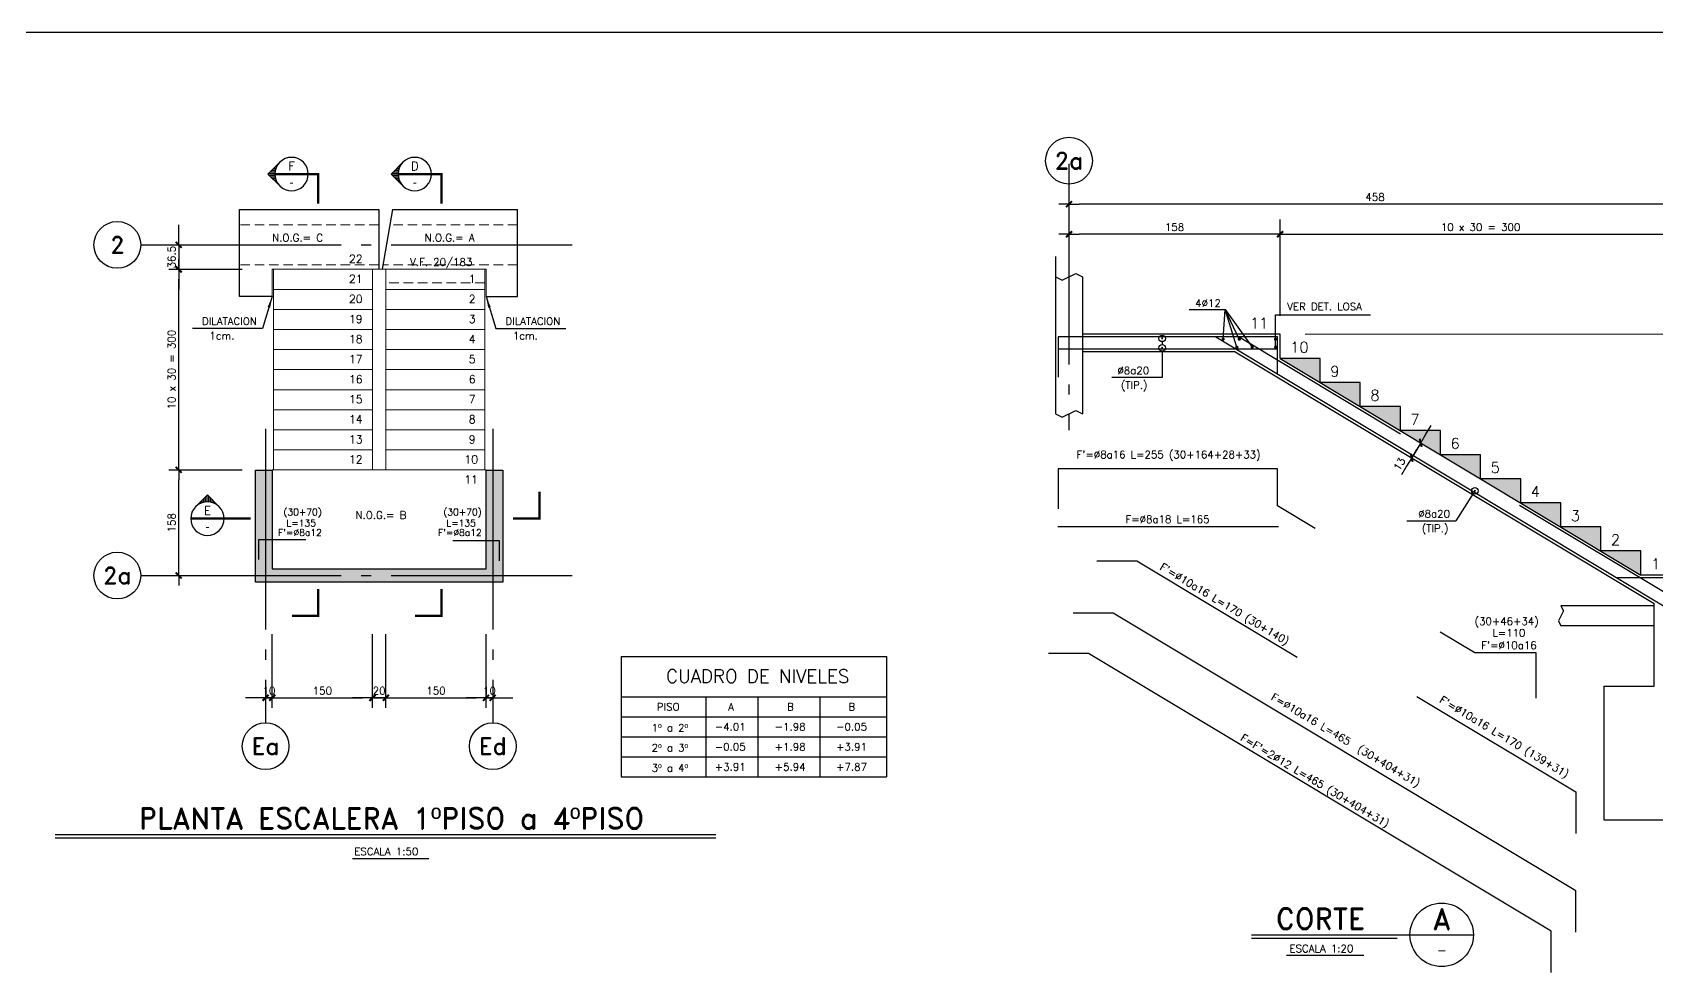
# Model space of a CAD drawing. Extents: x -58 to 5689, y 66 to 4123.
# Drawn here: x 1208 to 3639, y 2717 to 4123 of the extents above; entities that cross this region are included whole.
import ezdxf
from ezdxf.enums import TextEntityAlignment as Align

# ---------------------------------------------------------------- set-up
doc = ezdxf.new("R2010")
doc.units = 0
doc.header["$LTSCALE"] = 30
doc.header["$MEASUREMENT"] = 0
doc.linetypes.add('EJES', pattern=[12.5, 10, -1, 0.5, -1])
doc.linetypes.add('RLA-PROYECCION', pattern=[0.71438, 0.47625, -0.23813])
doc.layers.get('0').update_dxf_attribs({"linetype": 'CONTINUOUS'})
for name, color, linetype in [('CONTORNOS', 3, 'CONTINUOUS'), ('RLA-BORDE DE LOSAS', 3, 'CONTINUOUS'), ('RLA-CORTES', 5, 'CONTINUOUS'), ('RLA-COTAS', 2, 'CONTINUOUS'), ('RLA-COTAS2', 1, 'CONTINUOUS'), ('RLA-EJES', 1, 'EJES'), ('RLA-FE', 7, 'CONTINUOUS'), ('RLA-FORMATO', 7, 'CONTINUOUS'), ('RLA-GRADAS', 3, 'CONTINUOUS'), ('RLA-NIVELES', 3, 'CONTINUOUS'), ('RLA-TEXTOS-SM', 3, 'CONTINUOUS'), ('RLA-TEXTOS1', 9, 'CONTINUOUS'), ('RLA-TEXTOS2', 6, 'CONTINUOUS'), ('TEXTOS-SM', 3, 'CONTINUOUS')]:
    doc.layers.add(name, color=color, linetype=linetype)
for name, color, linetype, lineweight in [('RLA-LOSA', 3, 'CONTINUOUS', 9), ('RLA-PROYECCION', 2, 'RLA-PROYECCION', 9), ('RLE-MURO', 5, 'CONTINUOUS', 25), ('RLE-SOLID', 252, 'CONTINUOUS', 15)]:
    doc.layers.add(name, color=color, linetype=linetype, lineweight=lineweight)
doc.styles.add('ROMAND', font='romand', dxfattribs={"height": 31.5})
doc.styles.add('ROMANS', font='romans.shx', dxfattribs={"height": 11.25})
doc.styles.add('ROMANS0', font='romans.shx')
doc.styles.add('SIETE50', font='ROMAND.SHX', dxfattribs={"height": 31.5})
doc.linetypes.add('ZIGZAG', pattern='A,0.0001,-0.2,[131,ltypeshp.shx,S=0.2,R=0,X=-0.2,Y=0],-0.4,[131,ltypeshp.shx,S=0.2,R=180,X=0.2,Y=0],-0.2', length=0.8001)
doc.dimstyles.new('ING25', dxfattribs={"dimscale": 50, "dimtxt": 0.27, "dimasz": 0.3, "dimexe": 0, "dimexo": 0, "dimgap": 0.1, "dimtad": 1, "dimdec": 1, "dimlfac": 0.5, "dimzin": 12, "dimdsep": 46, "dimtxsty": 'ROMANS', "dimblk": 'TICK1', "dimcen": 0.09, "dimclrd": 2, "dimclre": 1, "dimclrt": 3, "dimadec": 0, "dimazin": 0, "dimtfac": 1, "dimtdec": 1, "dimtix": 1, "dimtmove": 2, "dimatfit": 3, "dimldrblk": 'TICK1', "dimfxl": 0, "dimfxlon": 1, "dimtolj": 1, "dimtzin": 0, "dimarcsym": 0})
doc.dimstyles.new('ING50', dxfattribs={"dimscale": 50, "dimtxt": 0.27, "dimasz": 0.3, "dimexe": 0, "dimexo": 0, "dimgap": 0.1, "dimtad": 1, "dimdec": 1, "dimzin": 12, "dimdsep": 46, "dimtxsty": 'ROMANS', "dimblk": 'TICK1', "dimblk1": 'TICK1', "dimblk2": 'TICK1', "dimcen": 0.09, "dimclrd": 2, "dimclre": 1, "dimclrt": 3, "dimadec": 0, "dimazin": 0, "dimtfac": 1, "dimtdec": 0, "dimtix": 1, "dimtmove": 2, "dimatfit": 3, "dimldrblk": 'TICK1', "dimfxl": 0, "dimfxlon": 1, "dimtolj": 1, "dimtzin": 0, "dimarcsym": 0})

# ---------------------------------------------------------------- blocks, each defined once
blk = doc.blocks.new('T-CORTE')
at = {"color": 6}
for p, q in [((-169.7, -4.9), (162.3, -4.9)), ((-169.7, -9.9), (48.3, -9.9))]:
    blk.add_line(p, q, dxfattribs=at)
at = {"color": 3}
blk.add_line((-117.3, -35.3), (-1.8, -35.3), dxfattribs=at)
blk.add_circle((114.8, -4.9), 47.5, dxfattribs=at)
at = {"color": 6, "style": 'SIETE50'}
blk.add_text('CORTE', height=31.5, dxfattribs=at).set_placement((-133.4, 3.7))
blk.add_attdef('A', text='', height=31.5, dxfattribs=at).set_placement((114.9, 18.7), align=Align.MIDDLE_CENTER)
at = {"color": 3, "style": 'ROMANS'}
blk.add_attdef('ESCALA', (-113, -31.1), '', height=11.2, dxfattribs=at)
blk.add_attdef('-', text='', height=13, dxfattribs=at).set_placement((115, -27.7), align=Align.MIDDLE)
blk = doc.blocks.new('TICK1')
at = {"color": 2}
for points in [[(0, 0), (-1, 0)], [(0, 0), (1, 0)]]:
    blk.add_lwpolyline(points, dxfattribs=at)
at = {"color": 2, "const_width": 0.2}
blk.add_lwpolyline([(-0.3, -0.3), (0.3, 0.3)], dxfattribs=at)
blk = doc.blocks.new('*D27')
at = {"layer": 'RLA-CORTES', "color": 2, "lineweight": -2, "transparency": 16777216}
blk.add_line((3090.4, 3821.4), (3660.4, 3821.4), dxfattribs=at)
at = {"layer": 'RLA-CORTES', "color": 2, "lineweight": -2, "transparency": 16777216, "xscale": 15, "yscale": 15, "zscale": 15, "rotation": 180}
blk.add_blockref('TICK1', (3075.4, 3821.4), dxfattribs=at)
at = {"layer": 'RLA-CORTES', "color": 2, "lineweight": -2, "transparency": 16777216, "xscale": 15, "yscale": 15, "zscale": 15}
blk.add_blockref('TICK1', (3675.4, 3821.4), dxfattribs=at)
at = {"layer": 'RLA-CORTES', "color": 3, "transparency": 16777216, "insert": (3375.4, 3832), "char_height": 11.25, "attachment_point": 5, "style": 'ROMANS'}
blk.add_mtext('\\A1;10 x 30 = 300', dxfattribs=at)
blk = doc.blocks.new('*D28')
at = {"layer": 'RLA-CORTES', "color": 2, "lineweight": -2, "transparency": 16777216}
blk.add_line((3060.4, 3821.4), (2774.4, 3821.4), dxfattribs=at)
at = {"layer": 'RLA-CORTES', "color": 2, "lineweight": -2, "transparency": 16777216, "xscale": 15, "yscale": 15, "zscale": 15, "rotation": 180}
blk.add_blockref('TICK1', (2759.4, 3821.4), dxfattribs=at)
at = {"layer": 'RLA-CORTES', "color": 2, "lineweight": -2, "transparency": 16777216, "xscale": 15, "yscale": 15, "zscale": 15}
blk.add_blockref('TICK1', (3075.4, 3821.4), dxfattribs=at)
at = {"layer": 'RLA-CORTES', "color": 3, "transparency": 16777216, "insert": (2917.4, 3832), "char_height": 11.25, "attachment_point": 5, "style": 'ROMANS'}
blk.add_mtext('\\A1;158', dxfattribs=at)
blk = doc.blocks.new('*D29')
at = {"layer": 'RLA-CORTES', "color": 2, "lineweight": -2, "transparency": 16777216}
blk.add_line((3660.4, 3866.4), (2774.4, 3866.4), dxfattribs=at)
at = {"layer": 'RLA-CORTES', "color": 2, "lineweight": -2, "transparency": 16777216, "xscale": 15, "yscale": 15, "zscale": 15, "rotation": 180}
blk.add_blockref('TICK1', (2759.4, 3866.4), dxfattribs=at)
at = {"layer": 'RLA-CORTES', "color": 2, "lineweight": -2, "transparency": 16777216, "xscale": 15, "yscale": 15, "zscale": 15}
blk.add_blockref('TICK1', (3675.4, 3866.4), dxfattribs=at)
at = {"layer": 'RLA-CORTES', "color": 3, "transparency": 16777216, "insert": (3217.4, 3877), "char_height": 11.25, "attachment_point": 5, "style": 'ROMANS'}
blk.add_mtext('\\A1;458', dxfattribs=at)
blk = doc.blocks.new('EJE-1')
at = {"color": 3, "linetype": 'Continuous'}
blk.add_circle((0, 0), 35, dxfattribs=at)
at = {"color": 5, "linetype": 'Continuous', "style": 'ROMAND'}
blk.add_attdef('0', text='', height=25, dxfattribs=at).set_placement((0.2, 0), align=Align.MIDDLE)
blk = doc.blocks.new('*D39')
at = {"layer": 'RLA-CORTES', "color": 2, "lineweight": -2, "transparency": 16777216}
for p, q in [((3293.4, 3522.4), (3301.2, 3535.3)), ((3285.7, 3509.6), (3272.3, 3487.3)), ((3264.6, 3474.4), (3256.9, 3461.5))]:
    blk.add_line(p, q, dxfattribs=at)
at = {"layer": 'RLA-CORTES', "color": 2, "lineweight": -2, "transparency": 16777216, "xscale": 15, "yscale": 15, "zscale": 15}
for p, rotation in [((3285.7, 3509.6), 239.0362434680275), ((3272.3, 3487.3), 59.03624346802755)]:
    blk.add_blockref('TICK1', p, dxfattribs=dict(at, rotation=rotation))
at = {"layer": 'RLA-CORTES', "color": 3, "transparency": 16777216, "insert": (3253.9, 3477.7), "char_height": 11.25, "attachment_point": 5, "rotation": 59.0362, "style": 'ROMANS'}
blk.add_mtext('\\A1;13', dxfattribs=at)
blk = doc.blocks.new('*D44')
at = {"layer": 'RLA-COTAS', "color": 2, "lineweight": -2, "transparency": 16777216}
blk.add_line((1427, 3484), (1427, 3754), dxfattribs=at)
at = {"layer": 'RLA-COTAS', "color": 2, "lineweight": -2, "transparency": 16777216, "xscale": 15, "yscale": 15, "zscale": 15}
for p, rotation in [((1427, 3769), 90), ((1427, 3469), 270)]:
    blk.add_blockref('TICK1', p, dxfattribs=dict(at, rotation=rotation))
at = {"layer": 'RLA-COTAS', "color": 3, "transparency": 16777216, "insert": (1416.4, 3619), "char_height": 11.25, "attachment_point": 5, "rotation": 90, "style": 'ROMANS'}
blk.add_mtext('\\A1;10 x 30 = 300', dxfattribs=at)
blk = doc.blocks.new('*D45')
at = {"layer": 'RLA-COTAS', "color": 2, "lineweight": -2, "transparency": 16777216}
blk.add_line((1427, 3326), (1427, 3454), dxfattribs=at)
at = {"layer": 'RLA-COTAS', "color": 2, "lineweight": -2, "transparency": 16777216, "xscale": 15, "yscale": 15, "zscale": 15}
for p, rotation in [((1427, 3469), 90), ((1427, 3311), 270)]:
    blk.add_blockref('TICK1', p, dxfattribs=dict(at, rotation=rotation))
at = {"layer": 'RLA-COTAS', "color": 3, "transparency": 16777216, "insert": (1416.4, 3390), "char_height": 11.25, "attachment_point": 5, "rotation": 90, "style": 'ROMANS'}
blk.add_mtext('\\A1;158', dxfattribs=at)
blk = doc.blocks.new('*D46')
at = {"layer": 'RLA-COTAS', "color": 2, "lineweight": -2, "transparency": 16777216}
for p, q in [((1542, 3128.2), (1527, 3128.2)), ((1567, 3128.2), (1557, 3128.2)), ((1582, 3128.2), (1597, 3128.2))]:
    blk.add_line(p, q, dxfattribs=at)
at = {"layer": 'RLA-COTAS', "color": 2, "lineweight": -2, "transparency": 16777216, "xscale": 15, "yscale": 15, "zscale": 15}
blk.add_blockref('TICK1', (1557, 3128.2), dxfattribs=at)
at = {"layer": 'RLA-COTAS', "color": 2, "lineweight": -2, "transparency": 16777216, "xscale": 15, "yscale": 15, "zscale": 15, "rotation": 180}
blk.add_blockref('TICK1', (1567, 3128.2), dxfattribs=at)
at = {"layer": 'RLA-COTAS', "color": 3, "transparency": 16777216, "insert": (1562, 3138.8), "char_height": 11.25, "attachment_point": 5, "style": 'ROMANS'}
blk.add_mtext('\\A1;10', dxfattribs=at)
blk = doc.blocks.new('*D47')
at = {"layer": 'RLA-COTAS', "color": 2, "lineweight": -2, "transparency": 16777216}
blk.add_line((1582, 3128.2), (1702, 3128.2), dxfattribs=at)
at = {"layer": 'RLA-COTAS', "color": 2, "lineweight": -2, "transparency": 16777216, "xscale": 15, "yscale": 15, "zscale": 15, "rotation": 180}
blk.add_blockref('TICK1', (1567, 3128.2), dxfattribs=at)
at = {"layer": 'RLA-COTAS', "color": 2, "lineweight": -2, "transparency": 16777216, "xscale": 15, "yscale": 15, "zscale": 15}
blk.add_blockref('TICK1', (1717, 3128.2), dxfattribs=at)
at = {"layer": 'RLA-COTAS', "color": 3, "transparency": 16777216, "insert": (1642, 3138.8), "char_height": 11.25, "attachment_point": 5, "style": 'ROMANS'}
blk.add_mtext('\\A1;150', dxfattribs=at)
blk = doc.blocks.new('*D48')
at = {"layer": 'RLA-COTAS', "color": 2, "lineweight": -2, "transparency": 16777216}
for p, q in [((1702, 3128.2), (1687, 3128.2)), ((1737, 3128.2), (1717, 3128.2)), ((1752, 3128.2), (1767, 3128.2))]:
    blk.add_line(p, q, dxfattribs=at)
at = {"layer": 'RLA-COTAS', "color": 2, "lineweight": -2, "transparency": 16777216, "xscale": 15, "yscale": 15, "zscale": 15}
blk.add_blockref('TICK1', (1717, 3128.2), dxfattribs=at)
at = {"layer": 'RLA-COTAS', "color": 2, "lineweight": -2, "transparency": 16777216, "xscale": 15, "yscale": 15, "zscale": 15, "rotation": 180}
blk.add_blockref('TICK1', (1737, 3128.2), dxfattribs=at)
at = {"layer": 'RLA-COTAS', "color": 3, "transparency": 16777216, "insert": (1727, 3138.8), "char_height": 11.25, "attachment_point": 5, "style": 'ROMANS'}
blk.add_mtext('\\A1;20', dxfattribs=at)
blk = doc.blocks.new('*D49')
at = {"layer": 'RLA-COTAS', "color": 2, "lineweight": -2, "transparency": 16777216}
blk.add_line((1752, 3128.2), (1872, 3128.2), dxfattribs=at)
at = {"layer": 'RLA-COTAS', "color": 2, "lineweight": -2, "transparency": 16777216, "xscale": 15, "yscale": 15, "zscale": 15, "rotation": 180}
blk.add_blockref('TICK1', (1737, 3128.2), dxfattribs=at)
at = {"layer": 'RLA-COTAS', "color": 2, "lineweight": -2, "transparency": 16777216, "xscale": 15, "yscale": 15, "zscale": 15}
blk.add_blockref('TICK1', (1887, 3128.2), dxfattribs=at)
at = {"layer": 'RLA-COTAS', "color": 3, "transparency": 16777216, "insert": (1812, 3138.8), "char_height": 11.25, "attachment_point": 5, "style": 'ROMANS'}
blk.add_mtext('\\A1;150', dxfattribs=at)
blk = doc.blocks.new('*D50')
at = {"layer": 'RLA-COTAS', "color": 2, "lineweight": -2, "transparency": 16777216}
for p, q in [((1872, 3128.2), (1857, 3128.2)), ((1897, 3128.2), (1887, 3128.2)), ((1912, 3128.2), (1927, 3128.2))]:
    blk.add_line(p, q, dxfattribs=at)
at = {"layer": 'RLA-COTAS', "color": 2, "lineweight": -2, "transparency": 16777216, "xscale": 15, "yscale": 15, "zscale": 15}
blk.add_blockref('TICK1', (1887, 3128.2), dxfattribs=at)
at = {"layer": 'RLA-COTAS', "color": 2, "lineweight": -2, "transparency": 16777216, "xscale": 15, "yscale": 15, "zscale": 15, "rotation": 180}
blk.add_blockref('TICK1', (1897, 3128.2), dxfattribs=at)
at = {"layer": 'RLA-COTAS', "color": 3, "transparency": 16777216, "insert": (1892, 3138.8), "char_height": 11.25, "attachment_point": 5, "style": 'ROMANS'}
blk.add_mtext('\\A1;10', dxfattribs=at)
blk = doc.blocks.new('*D51')
at = {"layer": 'RLA-COTAS', "color": 2, "lineweight": -2, "transparency": 16777216}
for p, q in [((1427, 3820.5), (1427, 3835.5)), ((1427, 3805.5), (1427, 3769)), ((1427, 3754), (1427, 3739))]:
    blk.add_line(p, q, dxfattribs=at)
at = {"layer": 'RLA-COTAS', "color": 2, "lineweight": -2, "transparency": 16777216, "xscale": 15, "yscale": 15, "zscale": 15}
for p, rotation in [((1427, 3805.5), 270), ((1427, 3769), 90)]:
    blk.add_blockref('TICK1', p, dxfattribs=dict(at, rotation=rotation))
at = {"layer": 'RLA-COTAS', "color": 3, "transparency": 16777216, "insert": (1416.4, 3787.2), "char_height": 11.25, "attachment_point": 5, "rotation": 90, "style": 'ROMANS'}
blk.add_mtext('\\A1;36.5', dxfattribs=at)
blk = doc.blocks.new('*X13')
at = {"color": 0}
for p, q in [((2610.1, 1260), (2610.4, 1260)), ((2611.9, 1257.5), (2612.9, 1257.5)), ((2613.2, 1255), (2615.4, 1255)), ((2614.2, 1252.5), (2617.9, 1252.5)), ((2614.9, 1250), (2620.4, 1250)), ((2615.1, 1240), (2621.4, 1240)), ((2615.3, 1247.5), (2622.9, 1247.5)), ((2615.4, 1242.5), (2623.9, 1242.5)), ((2615.5, 1245), (2625.4, 1245)), ((2608.8, 1227.5), (2608.9, 1227.5)), ((2610.9, 1230), (2611.4, 1230)), ((2612.4, 1232.5), (2613.9, 1232.5)), ((2613.6, 1235), (2616.4, 1235)), ((2614.5, 1237.5), (2618.9, 1237.5))]:
    blk.add_line(p, q, dxfattribs=at)
blk = doc.blocks.new('corte2')
at = {"color": 2, "linetype": 'Continuous'}
for p, q in [((-57.7, 17.7), (-75.4, 0)), ((-75.4, 0), (-57.7, -17.7))]:
    blk.add_line(p, q, dxfattribs=at)
at = {"color": 2, "linetype": 'Continuous', "const_width": 3.5}
blk.add_lwpolyline([(-65, 0), (0, 0), (0, -44.5)], dxfattribs=at)
at = {"color": 1, "linetype": 'Continuous'}
blk.add_arc((-40, 0), 25, 225, 135, dxfattribs=at)
at = {"color": 2, "linetype": 'Continuous'}
blk.add_arc((-40, 0), 25, 135, 225, dxfattribs=at)
at = {"color": 2, "linetype": 'Continuous', "xscale": -1}
blk.add_blockref('*X13', (2550.5, -1244.5), dxfattribs=at)
at = {"color": 3, "linetype": 'Continuous', "style": 'ROMAND'}
blk.add_attdef('A', text='', height=13, dxfattribs=at).set_placement((-40, 12), align=Align.MIDDLE)
at = {"color": 3, "linetype": 'Continuous'}
blk.add_attdef('-', text='', height=13, dxfattribs=at).set_placement((-40, -12), align=Align.MIDDLE)
blk = doc.blocks.new('CORTE9')
at = {"color": 2, "const_width": 3.51}
blk.add_lwpolyline([(0, 39.5), (0, 0), (40.5, 0)], dxfattribs=at)
blk = doc.blocks.new('*X15')
at = {"color": 0}
for p, q in [((2587.5, 1330.3), (2587.5, 1337.9)), ((2590, 1330.5), (2590, 1340.4)), ((2592.5, 1330.4), (2592.5, 1338.9)), ((2575, 1325.1), (2575, 1325.4)), ((2577.5, 1326.9), (2577.5, 1327.9)), ((2580, 1328.2), (2580, 1330.4)), ((2582.5, 1329.2), (2582.5, 1332.9)), ((2585, 1329.9), (2585, 1335.4)), ((2595, 1330.1), (2595, 1336.4)), ((2597.5, 1329.5), (2597.5, 1333.9)), ((2600, 1328.6), (2600, 1331.4)), ((2602.5, 1327.4), (2602.5, 1328.9)), ((2605, 1325.9), (2605, 1326.4)), ((2607.5, 1323.8), (2607.5, 1323.9))]:
    blk.add_line(p, q, dxfattribs=at)
blk = doc.blocks.new('corte3')
at = {"color": 2, "linetype": 'Continuous'}
for p, q in [((-17.7, 17.7), (0, 35.4)), ((0, 35.4), (17.7, 17.7))]:
    blk.add_line(p, q, dxfattribs=at)
at = {"color": 2, "linetype": 'Continuous', "const_width": 3.5}
blk.add_lwpolyline([(-25, 0), (64.6, 0)], dxfattribs=at)
at = {"color": 2, "linetype": 'Continuous'}
blk.add_arc((0, 0), 25, 45, 135, dxfattribs=at)
at = {"color": 1, "linetype": 'Continuous'}
blk.add_arc((0, 0), 25, 135, 45, dxfattribs=at)
at = {"color": 2, "linetype": 'Continuous'}
blk.add_blockref('*X15', (-2590.5, -1305.5), dxfattribs=at)
at = {"color": 3, "linetype": 'Continuous', "style": 'ROMAND'}
blk.add_attdef('A', text='', height=13, dxfattribs=at).set_placement((0, 12), align=Align.MIDDLE)
at = {"color": 3, "linetype": 'Continuous'}
blk.add_attdef('-', text='', height=13, dxfattribs=at).set_placement((0, -12), align=Align.MIDDLE)

msp = doc.modelspace()

# ---------------------------------------------------------------- hatches: boundary and pattern name
at = {"layer": 'RLA-GRADAS'}
h = msp.add_hatch(dxfattribs=at)
h.set_pattern_fill('AR-CONC', color=1, scale=2, style=0)
h.set_pattern_definition([(50, (-6001.095, 686.558), (14.345204, -1.255043), [1.5, -16.5]), (355, (-6001.095, 686.558), (-2.775027, 15.043843), [1.2, -13.2]), (100.45144, (-5999.9, 686.453), (11.570177, 13.7888), [1.274804, -14.022842]), (46.1842, (-6001.095, 690.558), (21.344827, -3.310386), [2.25, -24.75]), (96.63564, (-5999.316, 690.282), (18.69324, 19.48237), [1.912207, -21.034275]), (351.18416, (-6001.095, 690.558), (18.69324, 19.48237), [1.8, -19.8]), (21, (-5999.095, 689.558), (11.938141, -8.052378), [1.5, -16.5]), (326, (-5999.095, 689.558), (4.866307, 14.503), [1.2, -13.2]), (71.45144, (-5998.1, 688.887), (16.804448, 6.450623), [1.274804, -14.022842]), (37.5, (-6001.095, 686.558), (0.243197, 6.657877), [0, -13.04, 0, -13.4, 0, -13.25]), (7.5, (-6001.095, 686.558), (5.261391, 7.888234), [0, -7.64, 0, -12.74, 0, -5.05]), (327.5, (-6005.555, 686.558), (10.6764487, -0.4510974), [0, -5, 0, -15.6, 0, -20.7]), (317.5, (-6007.555, 686.558), (11.663723, 2.0021), [0, -6.5, 0, -10.36, 0, -14.7])])
h.paths.add_polyline_path([(3615.38, 3347.77), (3555.38, 3347.77), (3615.38, 3311.77)])
h.paths.add_polyline_path([(3555.38, 3383.77), (3495.38, 3383.77), (3555.38, 3347.77)])
h.paths.add_polyline_path([(3495.38, 3419.77), (3435.38, 3419.77), (3495.38, 3383.77)])
h.paths.add_polyline_path([(3435.38, 3455.77), (3375.38, 3455.77), (3435.38, 3419.77)])
h.paths.add_polyline_path([(3375.38, 3491.77), (3315.38, 3491.77), (3375.38, 3455.77)])
h.paths.add_polyline_path([(3315.38, 3527.77), (3255.38, 3527.77), (3315.38, 3491.77)])
h.paths.add_polyline_path([(3255.38, 3563.77), (3195.38, 3563.77), (3255.38, 3527.77)])
h.paths.add_polyline_path([(3195.38, 3599.77), (3135.38, 3599.77), (3195.38, 3563.77)])
h.paths.add_polyline_path([(3135.38, 3635.77), (3075.38, 3635.77), (3135.38, 3599.77)])
at = {"layer": 'RLE-SOLID'}
for points in [[(1567.04, 3320.97), (1567.04, 3468.85), (1542.04, 3468.85), (1542.04, 3320.97)], [(1912.04, 3320.97), (1912.04, 3468.85), (1887.04, 3468.85), (1887.04, 3320.97)], [(1912.04, 3300.97), (1912.04, 3320.97), (1542.04, 3320.97), (1542.04, 3300.97)]]:
    msp.add_hatch(color=256, dxfattribs=at).paths.add_polyline_path(points, flags=0)

# ---------------------------------------------------------------- linework, layer by layer
at = {"layer": 'CONTORNOS', "color": 2}
for points in [[(2739.38, 3757.59), (2749.38, 3752.59), (2769.38, 3762.59), (2779.38, 3757.59)], [(2739.38, 3552.76), (2749.38, 3547.76), (2769.38, 3557.76), (2779.38, 3552.76)], [(3495.64, 3265.77), (3499.39, 3258.27), (3491.89, 3243.27), (3495.64, 3235.77)]]:
    msp.add_lwpolyline(points, dxfattribs=at)
at = {"layer": 'RLA-BORDE DE LOSAS', "color": 1, "linetype": 'ZIGZAG'}
for p, q in [((1518.04, 3728.32), (1518.04, 3858.23)), ((1518.04, 3858.23), (1726.49, 3858.23)), ((1726.49, 3858.23), (1726.49, 3768.97)), ((1746.73, 3858.23), (1731.66, 3768.97)), ((1746.73, 3858.23), (1934.03, 3858.23)), ((1934.03, 3728.32), (1934.03, 3858.23)), ((1567.04, 3728.32), (1518.04, 3728.32)), ((1887.04, 3728.32), (1934.03, 3728.32)), ((3559.68, 3145.77), (3559.68, 2945.77))]:
    msp.add_line(p, q, dxfattribs=at)
at = {"layer": 'RLA-CORTES', "color": 1}
for p, q in [((3075.38, 3699.59), (3075.38, 3843.65)), ((2939.42, 3709.04), (2992.95, 3709.04)), ((2990.18, 3664.48), (2992.95, 3709.04)), ((3014.23, 3664.48), (2992.95, 3709.04)), ((3010.7, 3652.55), (2992.95, 3709.04)), ((2992.95, 3709.04), (3033.5, 3652.55)), ((3068.68, 3651.34), (3068.68, 3701.01)), ((3068.68, 3701.01), (3210.71, 3701.01)), ((2898.78, 3660.79), (2898.78, 3656.51)), ((2898.78, 3646.78), (2898.78, 3607.38)), ((2898.78, 3607.38), (2823.27, 3607.38)), ((3364.17, 3433.62), (3338.12, 3393.09)), ((3265.12, 3393.09), (3338.12, 3393.09))]:
    msp.add_line(p, q, dxfattribs=at)
at = {"layer": 'RLA-CORTES'}
for p, q in [((2739.38, 3787.94), (2739.38, 3552.76)), ((2779.38, 3757.59), (2779.38, 3671.77)), ((2779.38, 3676.12), (2779.38, 3552.76)), ((3008.18, 3645.77), (2779.38, 3645.77)), ((3008.18, 3645.77), (3635.38, 3269.45)), ((3075.38, 3635.77), (3615.38, 3311.77)), ((3675.38, 3311.77), (3615.38, 3311.77)), ((3635.38, 3145.77), (3635.38, 3269.45)), ((3559.68, 3145.77), (3635.38, 3145.77)), ((3559.68, 2945.77), (3766.43, 2945.77))]:
    msp.add_line(p, q, dxfattribs=at)
at = {"layer": 'RLA-CORTES', "color": 1, "lineweight": 0}
msp.add_line((3112.8, 3671.77), (4055.92, 3671.77), dxfattribs=at)
at = {"layer": 'RLA-CORTES', "color": 2}
for p, q in [((2743.38, 3667.77), (2743.38, 3607.77)), ((3071.38, 3667.77), (2743.38, 3667.77)), ((3071.38, 3649.77), (2743.38, 3649.77)), ((2979.29, 3667.77), (3671.38, 3252.51)), ((3014.27, 3667.77), (3255.41, 3523.09)), ((3071.38, 3612.51), (3071.38, 3667.77)), ((3433.66, 3416.14), (3671.38, 3273.51)), ((3671.38, 3307.77), (3579.29, 3307.77))]:
    msp.add_line(p, q, dxfattribs=at)
at = {"layer": 'RLA-CORTES', "color": 3}
for p, q in [((3635.38, 3265.77), (3495.64, 3265.77)), ((3635.38, 3235.77), (3495.64, 3235.77))]:
    msp.add_line(p, q, dxfattribs=at)
at = {"layer": 'RLA-CORTES'}
msp.add_lwpolyline([(3075.38, 3635.77), (3075.38, 3671.77), (2779.38, 3671.77)], dxfattribs=at)
at = {"layer": 'RLA-CORTES', "color": 2}
for points, const_width in [([(2898.17, 3666.08, 1), (2899.4, 3665.24, 1)], 1.5), ([(2898.17, 3651.22, -1), (2899.4, 3652.07, -1)], 1.5), ([(2991.38, 3664.48, 1), (2988.98, 3664.48, 1)], 2.4), ([(3011.9, 3652.55, 1), (3009.5, 3652.55, 1)], 2.4), ([(3015.43, 3664.48, 1), (3013.03, 3664.48, 1)], 2.4), ([(3034.7, 3652.55, 1), (3032.3, 3652.55, 1)], 2.4), ([(3069.64, 3664.48, 1), (3067.24, 3664.48, 1)], 2.4), ([(3069.88, 3652.55, 1), (3067.48, 3652.55, 1)], 2.4), ([(3366.67, 3436.97, 1), (3366.93, 3438.45, 1)], 1.5)]:
    msp.add_lwpolyline(points, format="xyb", close=True, dxfattribs=dict(at, const_width=const_width))
at = {"layer": 'RLA-CORTES', "color": 3}
msp.add_lwpolyline([(3615.38, 3311.77), (3615.38, 3347.77), (3555.38, 3347.77), (3555.38, 3383.77), (3495.38, 3383.77), (3495.38, 3419.77), (3435.38, 3419.77), (3435.38, 3455.77), (3375.38, 3455.77), (3375.38, 3491.77), (3315.38, 3491.77), (3315.38, 3527.77), (3255.38, 3527.77), (3255.38, 3563.77), (3195.38, 3563.77), (3195.38, 3599.77), (3135.38, 3599.77), (3135.38, 3635.77), (3075.38, 3635.77)], dxfattribs=at)
at = {"layer": 'RLA-CORTES', "color": 1}
for centre in [(2898.78, 3665.66), (2898.78, 3651.64), (3366.8, 3437.71)]:
    msp.add_circle(centre, 4.87, dxfattribs=at)
at = {"layer": 'RLA-COTAS2'}
for p, q in [((1412.04, 3768.97), (1522.04, 3768.97)), ((1412.04, 3468.97), (1522.04, 3468.97)), ((1567.04, 3113.2), (1567.04, 3223.2)), ((1717.04, 3113.2), (1717.04, 3223.2)), ((1737.04, 3113.2), (1737.04, 3223.2)), ((1887.04, 3113.2), (1887.04, 3223.2))]:
    msp.add_line(p, q, dxfattribs=at)
at = {"layer": 'RLA-EJES'}
for p, q in [((2759.38, 3926.72), (2759.38, 3528.37)), ((1370.08, 3805.47), (2015.85, 3805.47)), ((1557.04, 3530.22), (1557.04, 3090.81)), ((1897.04, 3530.22), (1897.04, 3090.81)), ((1370.08, 3310.97), (2015.85, 3310.97))]:
    msp.add_line(p, q, dxfattribs=at)
at = {"layer": 'RLA-FE'}
for points in [[(3127.97, 3381.55), (3071.38, 3415.5), (3071.38, 3470.76), (2743.38, 3470.76), (2743.38, 3410.76)], [(3072.88, 3383.64), (2742.88, 3383.64)], [(1547.04, 3334.92), (1547.04, 3364.92), (1617.04, 3364.92)], [(1907.04, 3333.11), (1907.04, 3363.11), (1837.04, 3363.11)], [(3100.99, 3188.57), (2860.9, 3332.63), (2800.9, 3332.63)], [(3517.74, 2777.72), (3517.74, 2839.72), (2825.65, 3254.98), (2765.65, 3254.98)], [(3458.62, 3127.69), (3458.62, 3195.69), (3366.52, 3195.69), (3315.07, 3226.56)], [(3480.88, 2717.44), (3480.88, 2779.44), (2788.79, 3194.7), (2728.79, 3194.7)], [(3280.03, 3130.15), (3517.74, 2987.52), (3517.74, 2925.52)]]:
    msp.add_lwpolyline(points, dxfattribs=at)
at = {"layer": 'RLA-FORMATO', "color": 6, "linetype": 'Continuous'}
msp.add_line((5686.9, 4123.1), (-58.1, 4123.1), dxfattribs=at)
at = {"layer": 'RLA-LOSA'}
for p, q in [((1737.04, 3768.97), (1567.04, 3768.97)), ((1567.04, 3768.97), (1567.04, 3728.32)), ((1569.04, 3768.97), (1569.04, 3468.85)), ((1717.04, 3468.97), (1717.04, 3768.97)), ((1887.04, 3768.97), (1737.04, 3768.97)), ((1737.04, 3468.97), (1737.04, 3768.97)), ((1885.04, 3468.85), (1885.04, 3768.97)), ((1887.04, 3768.97), (1887.04, 3728.32)), ((1569.04, 3738.97), (1717.04, 3738.97)), ((1737.04, 3738.97), (1885.04, 3738.97)), ((1569.04, 3708.97), (1717.04, 3708.97)), ((1737.04, 3708.97), (1885.04, 3708.97)), ((1569.04, 3678.97), (1717.04, 3678.97)), ((1737.04, 3678.97), (1885.04, 3678.97)), ((1569.04, 3648.97), (1717.04, 3648.97)), ((1737.04, 3648.97), (1885.04, 3648.97)), ((1569.04, 3618.97), (1717.04, 3618.97)), ((1737.04, 3618.97), (1885.04, 3618.97)), ((1569.04, 3588.97), (1717.04, 3588.97)), ((1737.04, 3588.97), (1885.04, 3588.97)), ((1569.04, 3558.97), (1717.04, 3558.97)), ((1737.04, 3558.97), (1885.04, 3558.97)), ((1569.04, 3528.97), (1717.04, 3528.97)), ((1737.04, 3528.97), (1885.04, 3528.97)), ((1569.04, 3498.97), (1717.04, 3498.97)), ((1737.04, 3498.97), (1885.04, 3498.97)), ((1567.04, 3468.97), (1887.04, 3468.97))]:
    msp.add_line(p, q, dxfattribs=at)
at = {"layer": 'RLA-PROYECCION'}
for p, q in [((1726.49, 3835.47), (1516.83, 3835.47)), ((1934.03, 3835.47), (1742.89, 3835.47)), ((1726.49, 3775.47), (1516.83, 3775.47)), ((1934.03, 3775.47), (1732.76, 3775.47)), ((1885.04, 3748.97), (1737.04, 3748.97))]:
    msp.add_line(p, q, dxfattribs=at)
at = {"layer": 'RLA-TEXTOS1', "color": 1}
for p, q in [((1566.83, 3728.1), (1552.53, 3680.41)), ((1887.24, 3728.1), (1901.54, 3680.41)), ((1552.53, 3680.41), (1447.46, 3680.41)), ((1901.54, 3680.41), (2006.61, 3680.41))]:
    msp.add_line(p, q, dxfattribs=at)
at = {"layer": 'RLA-TEXTOS1', "color": 2}
for p, q in [((2089.06, 3189.87), (2486.38, 3189.87)), ((2089.06, 3189.87), (2089.06, 3009.87)), ((2486.38, 3189.87), (2486.38, 3009.87)), ((2089.06, 3129.87), (2486.38, 3129.87)), ((2215.67, 3129.87), (2215.67, 3009.87)), ((2293.67, 3129.87), (2293.67, 3009.87)), ((2386.7, 3129.87), (2386.7, 3009.87)), ((2089.06, 3099.87), (2486.38, 3099.87)), ((2089.06, 3069.87), (2486.38, 3069.87)), ((2089.06, 3039.87), (2486.38, 3039.87)), ((2089.06, 3009.87), (2486.38, 3009.87))]:
    msp.add_line(p, q, dxfattribs=at)
for points in [[(1567.04, 3728.32, 0, 4, 0), (1562.02, 3712.15, 4, 4, 0)], [(1887.04, 3728.32, 0, 4, 0), (1892.06, 3712.15, 4, 4, 0)]]:
    msp.add_lwpolyline(points, format="xyseb", dxfattribs=at)
at = {"layer": 'RLA-TEXTOS2', "color": 6}
for p, q in [((1242.18, 2923.65), (2231.09, 2923.65)), ((1242.18, 2918.65), (2231.09, 2918.65))]:
    msp.add_line(p, q, dxfattribs=at)
at = {"layer": 'RLA-TEXTOS2', "color": 3}
msp.add_line((1687.07, 2887.88), (1801.17, 2887.88), dxfattribs=at)
at = {"layer": 'RLE-MURO'}
for p, q in [((1542.04, 3300.97), (1542.04, 3468.85)), ((1542.04, 3468.85), (1567.04, 3468.85)), ((1567.04, 3468.85), (1567.04, 3320.97)), ((1887.04, 3320.97), (1887.04, 3468.85)), ((1887.04, 3468.85), (1912.04, 3468.85)), ((1912.04, 3468.85), (1912.04, 3300.97)), ((1567.04, 3320.97), (1887.04, 3320.97)), ((1912.04, 3300.97), (1542.04, 3300.97))]:
    msp.add_line(p, q, dxfattribs=at)

# ---------------------------------------------------------------- block references
at = {"layer": 'CONTORNOS'}
for name, p, values in [('corte2', (1635.93, 3911.42), {'-': '-', 'A': 'F'}), ('corte2', (1820.28, 3911.42), {'-': '-', 'A': 'D'}), ('corte3', (1470.02, 3396.16), {'-': '-', 'A': 'E'}), ('T-CORTE', (3202.37, 2778.67), {'ESCALA': 'ESCALA 1:20', 'A': 'A', '-': '-'})]:
    msp.add_blockref(name, p, dxfattribs=at).add_auto_attribs(values)
at = {"layer": 'CONTORNOS', "rotation": 90}
for p in [(1966.8, 3396.16), (1635.93, 3250.63), (1820.28, 3250.63)]:
    msp.add_blockref('CORTE9', p, dxfattribs=at)
at = {"layer": 'RLA-EJES'}
for p, values in [((2759.38, 3931.37), {'0': '2a'}), ((1335.08, 3805.47), {'0': '2'}), ((1335.08, 3310.97), {'0': '2a'}), ((1557.04, 3055.81), {'0': 'Ea'}), ((1897.04, 3055.81), {'0': 'Ed'})]:
    msp.add_blockref('EJE-1', p, dxfattribs=at).add_auto_attribs(values)

# ---------------------------------------------------------------- texts
at = {"layer": 'RLA-GRADAS', "style": 'ROMAND'}
for s, p in [('22', (1681.77, 3778.65)), ('21', (1681.77, 3748.65)), ('1', (1860.96, 3748.65)), ('20', (1681.77, 3718.65)), ('2', (1860.96, 3718.65)), ('19', (1681.77, 3688.65)), ('3', (1860.96, 3688.65)), ('18', (1681.77, 3658.65)), ('4', (1860.96, 3658.65)), ('17', (1681.77, 3628.65)), ('5', (1860.96, 3628.65)), ('16', (1681.77, 3598.65)), ('6', (1860.96, 3598.65)), ('15', (1681.77, 3568.65)), ('7', (1860.96, 3568.65)), ('14', (1681.77, 3538.65)), ('8', (1860.96, 3538.65)), ('13', (1681.77, 3508.65)), ('9', (1860.96, 3508.65)), ('12', (1681.77, 3478.65)), ('10', (1854.48, 3478.65)), ('11', (1854.48, 3448.65))]:
    msp.add_text(s, height=12, dxfattribs=at).set_placement(p)
at = {"layer": 'RLA-GRADAS', "linetype": 'Continuous', "style": 'ROMAND'}
for s, p in [('11', (3030.41, 3680.54)), ('10', (3090.41, 3644.54)), ('9', (3150.41, 3608.54)), ('8', (3210.41, 3572.54)), ('7', (3270.41, 3536.54)), ('6', (3330.41, 3500.54)), ('5', (3390.41, 3464.54)), ('4', (3450.41, 3428.54)), ('3', (3510.41, 3392.54)), ('2', (3570.41, 3356.54)), ('1', (3630.41, 3320.54))]:
    msp.add_text(s, height=16, dxfattribs=at).set_placement(p)
at = {"layer": 'RLA-NIVELES', "color": 3, "char_height": 11.25, "width": 90.6757, "attachment_point": 2, "style": 'ROMANS'}
for s, insert in [('N.O.G.= C', (1604.81, 3821.88)), ('N.O.G.= A', (1832.43, 3821.85)), ('N.O.G.= B', (1729.56, 3407.12))]:
    msp.add_mtext(s, dxfattribs=dict(at, insert=insert))
at = {"layer": 'RLA-TEXTOS-SM', "style": 'ROMANS0'}
for s, p in [('(30+70)', (1641.18, 3398.04)), ('(30+70)', (1880.51, 3398.04)), ("F'=%%C8a12", (1641.18, 3367.38)), ('L=135', (1632.35, 3381.45)), ("F'=%%C8a12", (1880.51, 3367.38)), ('L=135', (1871.67, 3381.45))]:
    msp.add_text(s, height=10, rotation=360, dxfattribs=at).set_placement(p, align=Align.BOTTOM_RIGHT)
at = {"layer": 'RLA-TEXTOS1', "style": 'ROMANS'}
for s, p in [('V.F. 20/183', (1819.83, 3774.3)), ('4%%C12', (2967.41, 3712.75)), ('VER DET. LOSA', (3141.86, 3707.71)), (' DILATACION', (1499.14, 3685.74)), (' DILATACION', (1953.21, 3685.74)), (' 1cm.', (1487.87, 3664.12)), (' 1cm.', (1941.94, 3664.12))]:
    msp.add_text(s, height=11.2, dxfattribs=at).set_placement(p, align=Align.CENTER)
for s, p in [('%%C8a20', (2855.58, 3612.02)), ('(TIP.)', (2856.99, 3590.24)), ('%%C8a20', (3305.8, 3397.73)), ('(TIP.)', (3307.31, 3375.96))]:
    msp.add_text(s, height=11.2, rotation=0.00692, dxfattribs=at).set_placement(p, align=Align.CENTER)
at = {"layer": 'RLA-TEXTOS1', "color": 5, "style": 'ROMANS'}
msp.add_text('CUADRO DE NIVELES', height=20, dxfattribs=at).set_placement((2293.47, 3160.61), align=Align.MIDDLE)
at = {"layer": 'RLA-TEXTOS1', "color": 9, "linetype": 'ByBlock', "style": 'ROMANS'}
for s, p in [('PISO', (2159.56, 3109.1)), ('A', (2253.56, 3109.1)), ('B', (2342.59, 3109.1)), ('B', (2434.42, 3109.1)), ('1º a 2º', (2162.11, 3077.7)), ('2º a 3º', (2162.11, 3047.7)), ('3º a 4º', (2162.11, 3017.7))]:
    msp.add_text(s, height=11.25, dxfattribs=at).set_placement(p, align=Align.CENTER)
at = {"layer": 'RLA-TEXTOS1', "style": 'ROMANS'}
for s, p in [('-4.01', (2252.45, 3084.87)), ('-1.98', (2342.09, 3084.87)), ('-0.05', (2433.92, 3084.87)), ('-0.05', (2252.45, 3054.87)), ('+1.98', (2342.09, 3054.87)), ('+3.91', (2433.92, 3054.87)), ('+3.91', (2252.45, 3024.87)), ('+5.94', (2342.09, 3024.87)), ('+7.87', (2433.92, 3024.87))]:
    msp.add_text(s, height=11.25, dxfattribs=at).set_placement(p, align=Align.MIDDLE)
at = {"layer": 'RLA-TEXTOS2', "color": 6, "style": 'SIETE50'}
msp.add_text('PLANTA ESCALERA 1ºPISO a 4ºPISO', height=31.5, dxfattribs=at).set_placement((1745.54, 2932.23), align=Align.CENTER)
at = {"layer": 'RLA-TEXTOS2', "color": 3, "style": 'ROMANS'}
msp.add_text('ESCALA 1:50', height=11.25, dxfattribs=at).set_placement((1689.67, 2892.83))
at = {"layer": 'TEXTOS-SM', "style": 'ROMANS0'}
for s, p in [("F'=%%C8a16 L=255 (30+164+28+33)", (2908.36, 3486.31)), ('F=%%C8a18 L=165', (2906.88, 3389.58)), ('(30+46+34)', (3414.39, 3237.04)), ("F'=%%C10a16", (3417.78, 3201.15)), ('L=110', (3417.78, 3219.7))]:
    msp.add_text(s, height=11.2, dxfattribs=at).set_placement(p, align=Align.CENTER)
for s, p in [("F'=%%C10a16 L=170 (30+140)", (2989.46, 3263.73)), ('F=%%C10a16 L=465  (30+404+31)', (3170.68, 3060.26)), ("F'=%%C10a16 L=170 (139+31)", (3408.06, 3064.95)), ("F=F'=2%%C12 L=465 (30+404+31)", (3124.59, 2999.5))]:
    msp.add_text(s, height=11.2, rotation=329.03624, dxfattribs=at).set_placement(p, align=Align.CENTER)

# ---------------------------------------------------------------- dimensions: what is measured, and where the dimension line sits
at = {"layer": 'RLA-CORTES', "color": 2}
for base, p1, p2, picture, middle in [((2759.38, 3866.37), (3675.38, 3866.37), (2759.38, 3866.37), '*D29', (3217.38, 3877)), ((2759.38, 3821.37), (3075.38, 3821.37), (2759.38, 3821.37), '*D28', (2917.38, 3832))]:
    dim = msp.add_linear_dim(base=base, p1=p1, p2=p2, angle=180, dimstyle='ING25', dxfattribs=at)
    dim.commit()
    dim.dimension.update_dxf_attribs({"geometry": picture, "text_midpoint": middle})
dim = msp.add_linear_dim(base=(3675.38, 3821.37), p1=(3075.38, 3821.37), p2=(3675.38, 3821.37), text='10 x 30 = <>', dimstyle='ING25', dxfattribs=at)
dim.commit()
dim.dimension.update_dxf_attribs({"geometry": '*D27', "text_midpoint": (3375.38, 3832)})
dim = msp.add_linear_dim(base=(3272.34, 3487.27), p1=(3285.72, 3509.57), p2=(3272.34, 3487.27), angle=239.03624, dimstyle='ING25', dxfattribs=at)
dim.commit()
dim.dimension.update_dxf_attribs({"geometry": '*D39', "text_midpoint": (3253.92, 3477.65), "dimtype": 161})
at = {"layer": 'RLA-COTAS'}
for base, p1, p2, angle, picture, middle in [((1427.04, 3768.97), (1427.04, 3805.47), (1427.04, 3768.97), 270, '*D51', (1416.41, 3787.22)), ((1427.04, 3468.97), (1427.04, 3310.97), (1427.04, 3468.97), 90, '*D45', (1416.41, 3389.97)), ((1557.04, 3128.2), (1567.04, 3128.2), (1557.04, 3128.2), 180, '*D46', (1562.04, 3138.82)), ((1717.04, 3128.2), (1737.04, 3128.2), (1717.04, 3128.2), 180, '*D48', (1727.04, 3138.82)), ((1887.04, 3128.2), (1897.04, 3128.2), (1887.04, 3128.2), 180, '*D50', (1892.04, 3138.82))]:
    dim = msp.add_linear_dim(base=base, p1=p1, p2=p2, angle=angle, dimstyle='ING50', dxfattribs=at)
    dim.commit()
    dim.dimension.update_dxf_attribs({"geometry": picture, "text_midpoint": middle})
dim = msp.add_linear_dim(base=(1427.04, 3768.97), p1=(1427.04, 3468.97), p2=(1427.04, 3768.97), angle=90, text='10 x 30 = <>', dimstyle='ING50', dxfattribs=at)
dim.commit()
dim.dimension.update_dxf_attribs({"geometry": '*D44', "text_midpoint": (1416.41, 3618.97)})
for base, p1, p2, picture, middle in [((1717.04, 3128.2), (1567.04, 3128.2), (1717.04, 3128.2), '*D47', (1642.04, 3138.82)), ((1887.04, 3128.2), (1737.04, 3128.2), (1887.04, 3128.2), '*D49', (1812.04, 3138.82))]:
    dim = msp.add_linear_dim(base=base, p1=p1, p2=p2, dimstyle='ING50', dxfattribs=at)
    dim.commit()
    dim.dimension.update_dxf_attribs({"geometry": picture, "text_midpoint": middle})

doc.saveas('drawing.dxf')
